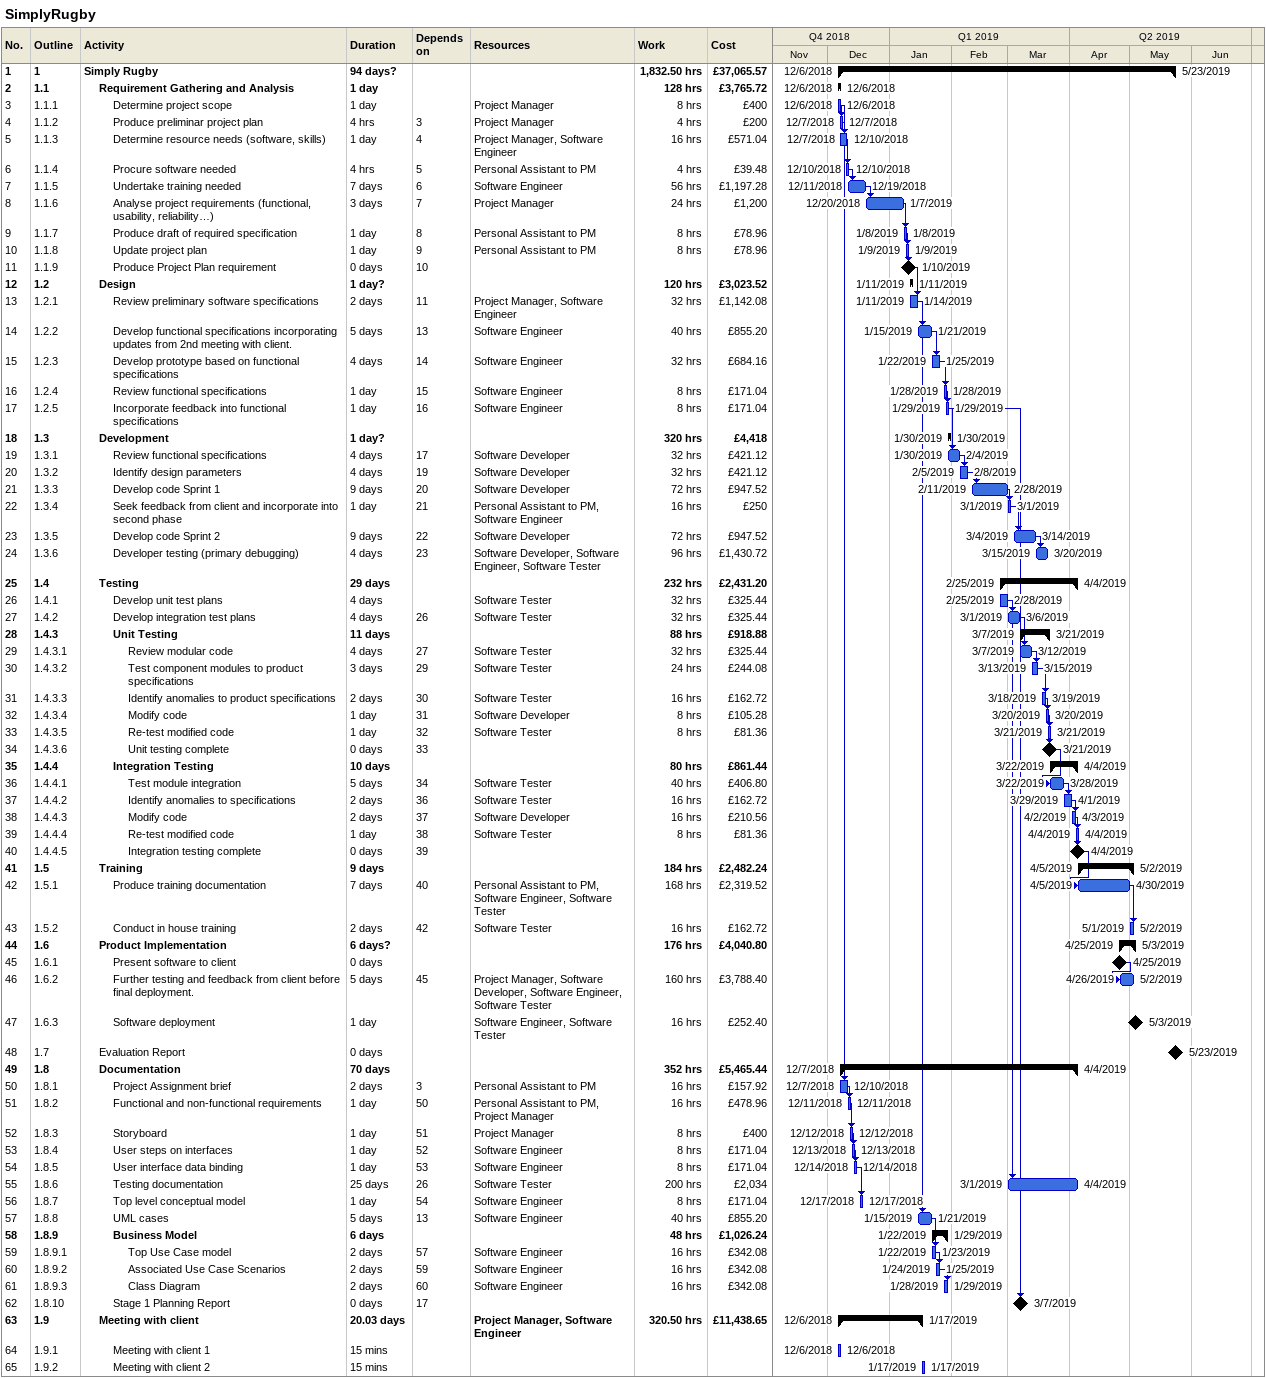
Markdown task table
SimplyRugby

| ID | WBS | Task | Duration | Start | Finish | Predecessors | Resources | Work (h) | Cost (£) |
|---|---|---|---|---|---|---|---|---|---|
| 1 | 1 | **Simply Rugby** | 94d? | 2018-12-06 | 2019-05-23 |  |  | 1832.50 | 37065.57 |
| 2 | 1.1 | **Requirement Gathering and Analysis** | 1d | 2018-12-06 | 2018-12-06 |  |  | 128 | 3765.72 |
| 3 | 1.1.1 | Determine project scope | 1d | 2018-12-06 | 2018-12-06 |  | Project Manager | 8 | 400 |
| 4 | 1.1.2 | Produce preliminar project plan | 4h | 2018-12-07 | 2018-12-07 | 3 | Project Manager | 4 | 200 |
| 5 | 1.1.3 | Determine resource needs (software, skills) | 1d | 2018-12-07 | 2018-12-10 | 4 | Project Manager, Software Engineer | 16 | 571.04 |
| 6 | 1.1.4 | Procure software needed | 4h | 2018-12-10 | 2018-12-10 | 5 | Personal Assistant to PM | 4 | 39.48 |
| 7 | 1.1.5 | Undertake training needed | 7d | 2018-12-11 | 2018-12-19 | 6 | Software Engineer | 56 | 1197.28 |
| 8 | 1.1.6 | Analyse project requirements (functional, usability, reliability…) | 3d | 2018-12-20 | 2019-01-07 | 7 | Project Manager | 24 | 1200 |
| 9 | 1.1.7 | Produce draft of required specification | 1d | 2019-01-08 | 2019-01-08 | 8 | Personal Assistant to PM | 8 | 78.96 |
| 10 | 1.1.8 | Update project plan | 1d | 2019-01-09 | 2019-01-09 | 9 | Personal Assistant to PM | 8 | 78.96 |
| 11 | 1.1.9 | Produce Project Plan requirement | 0d | 2019-01-10 | 2019-01-10 | 10 |  |  |  |
| 12 | 1.2 | **Design** | 1d? | 2019-01-11 | 2019-01-11 |  |  | 120 | 3023.52 |
| 13 | 1.2.1 | Review preliminary software specifications | 2d | 2019-01-11 | 2019-01-14 | 11 | Project Manager, Software Engineer | 32 | 1142.08 |
| 14 | 1.2.2 | Develop functional specifications incorporating updates from 2nd meeting with client. | 5d | 2019-01-15 | 2019-01-21 | 13 | Software Engineer | 40 | 855.20 |
| 15 | 1.2.3 | Develop prototype based on functional specifications | 4d | 2019-01-22 | 2019-01-25 | 14 | Software Engineer | 32 | 684.16 |
| 16 | 1.2.4 | Review functional specifications | 1d | 2019-01-28 | 2019-01-28 | 15 | Software Engineer | 8 | 171.04 |
| 17 | 1.2.5 | Incorporate feedback into functional specifications | 1d | 2019-01-29 | 2019-01-29 | 16 | Software Engineer | 8 | 171.04 |
| 18 | 1.3 | **Development** | 1d? | 2019-01-30 | 2019-01-30 |  |  | 320 | 4418 |
| 19 | 1.3.1 | Review functional specifications | 4d | 2019-01-30 | 2019-02-04 | 17 | Software Developer | 32 | 421.12 |
| 20 | 1.3.2 | Identify design parameters | 4d | 2019-02-05 | 2019-02-08 | 19 | Software Developer | 32 | 421.12 |
| 21 | 1.3.3 | Develop code Sprint 1 | 9d | 2019-02-11 | 2019-02-28 | 20 | Software Developer | 72 | 947.52 |
| 22 | 1.3.4 | Seek feedback from client and incorporate into second phase | 1d | 2019-03-01 | 2019-03-01 | 21 | Personal Assistant to PM, Software Engineer | 16 | 250 |
| 23 | 1.3.5 | Develop code Sprint 2 | 9d | 2019-03-04 | 2019-03-14 | 22 | Software Developer | 72 | 947.52 |
| 24 | 1.3.6 | Developer testing (primary debugging) | 4d | 2019-03-15 | 2019-03-20 | 23 | Software Developer, Software Engineer, Software Tester | 96 | 1430.72 |
| 25 | 1.4 | **Testing** | 29d | 2019-02-25 | 2019-04-04 |  |  | 232 | 2431.20 |
| 26 | 1.4.1 | Develop unit test plans | 4d | 2019-02-25 | 2019-02-28 |  | Software Tester | 32 | 325.44 |
| 27 | 1.4.2 | Develop integration test plans | 4d | 2019-03-01 | 2019-03-06 | 26 | Software Tester | 32 | 325.44 |
| 28 | 1.4.3 | **Unit Testing** | 11d | 2019-03-07 | 2019-03-21 |  |  | 88 | 918.88 |
| 29 | 1.4.3.1 | Review modular code | 4d | 2019-03-07 | 2019-03-12 | 27 | Software Tester | 32 | 325.44 |
| 30 | 1.4.3.2 | Test component modules to product specifications | 3d | 2019-03-13 | 2019-03-15 | 29 | Software Tester | 24 | 244.08 |
| 31 | 1.4.3.3 | Identify anomalies to product specifications | 2d | 2019-03-18 | 2019-03-19 | 30 | Software Tester | 16 | 162.72 |
| 32 | 1.4.3.4 | Modify code | 1d | 2019-03-20 | 2019-03-20 | 31 | Software Developer | 8 | 105.28 |
| 33 | 1.4.3.5 | Re-test modified code | 1d | 2019-03-21 | 2019-03-21 | 32 | Software Tester | 8 | 81.36 |
| 34 | 1.4.3.6 | Unit testing complete | 0d | 2019-03-21 | 2019-03-21 | 33 |  |  |  |
| 35 | 1.4.4 | **Integration Testing** | 10d | 2019-03-22 | 2019-04-04 |  |  | 80 | 861.44 |
| 36 | 1.4.4.1 | Test module integration | 5d | 2019-03-22 | 2019-03-28 | 34 | Software Tester | 40 | 406.80 |
| 37 | 1.4.4.2 | Identify anomalies to specifications | 2d | 2019-03-29 | 2019-04-01 | 36 | Software Tester | 16 | 162.72 |
| 38 | 1.4.4.3 | Modify code | 2d | 2019-04-02 | 2019-04-03 | 37 | Software Developer | 16 | 210.56 |
| 39 | 1.4.4.4 | Re-test modified code | 1d | 2019-04-04 | 2019-04-04 | 38 | Software Tester | 8 | 81.36 |
| 40 | 1.4.4.5 | Integration testing complete | 0d | 2019-04-04 | 2019-04-04 | 39 |  |  |  |
| 41 | 1.5 | **Training** | 9d | 2019-04-05 | 2019-05-02 |  |  | 184 | 2482.24 |
| 42 | 1.5.1 | Produce training documentation | 7d | 2019-04-05 | 2019-04-30 | 40 | Personal Assistant to PM, Software Engineer, Software Tester | 168 | 2319.52 |
| 43 | 1.5.2 | Conduct in house training | 2d | 2019-05-01 | 2019-05-02 | 42 | Software Tester | 16 | 162.72 |
| 44 | 1.6 | **Product Implementation** | 6d? | 2019-04-25 | 2019-05-03 |  |  | 176 | 4040.80 |
| 45 | 1.6.1 | Present software to client | 0d | 2019-04-25 | 2019-04-25 |  |  |  |  |
| 46 | 1.6.2 | Further testing and feedback from client before final deployment. | 5d | 2019-04-26 | 2019-05-02 | 45 | Project Manager, Software Developer, Software Engineer, Software Tester | 160 | 3788.40 |
| 47 | 1.6.3 | Software deployment | 1d | 2019-05-03 | 2019-05-03 |  | Software Engineer, Software Tester | 16 | 252.40 |
| 48 | 1.7 | Evaluation Report | 0d | 2019-05-23 | 2019-05-23 |  |  |  |  |
| 49 | 1.8 | **Documentation** | 70d | 2018-12-07 | 2019-04-04 |  |  | 352 | 5465.44 |
| 50 | 1.8.1 | Project Assignment brief | 2d | 2018-12-07 | 2018-12-10 | 3 | Personal Assistant to PM | 16 | 157.92 |
| 51 | 1.8.2 | Functional and non-functional requirements | 1d | 2018-12-11 | 2018-12-11 | 50 | Personal Assistant to PM, Project Manager | 16 | 478.96 |
| 52 | 1.8.3 | Storyboard | 1d | 2018-12-12 | 2018-12-12 | 51 | Project Manager | 8 | 400 |
| 53 | 1.8.4 | User steps on interfaces | 1d | 2018-12-13 | 2018-12-13 | 52 | Software Engineer | 8 | 171.04 |
| 54 | 1.8.5 | User interface data binding | 1d | 2018-12-14 | 2018-12-14 | 53 | Software Engineer | 8 | 171.04 |
| 55 | 1.8.6 | Testing documentation | 25d | 2019-03-01 | 2019-04-04 | 26 | Software Tester | 200 | 2034 |
| 56 | 1.8.7 | Top level conceptual model | 1d | 2018-12-17 | 2018-12-17 | 54 | Software Engineer | 8 | 171.04 |
| 57 | 1.8.8 | UML cases | 5d | 2019-01-15 | 2019-01-21 | 13 | Software Engineer | 40 | 855.20 |
| 58 | 1.8.9 | **Business Model** | 6d | 2019-01-22 | 2019-01-29 |  |  | 48 | 1026.24 |
| 59 | 1.8.9.1 | Top Use Case model | 2d | 2019-01-22 | 2019-01-23 | 57 | Software Engineer | 16 | 342.08 |
| 60 | 1.8.9.2 | Associated Use Case Scenarios | 2d | 2019-01-24 | 2019-01-25 | 59 | Software Engineer | 16 | 342.08 |
| 61 | 1.8.9.3 | Class Diagram | 2d | 2019-01-28 | 2019-01-29 | 60 | Software Engineer | 16 | 342.08 |
| 62 | 1.8.10 | Stage 1 Planning Report | 0d | 2019-03-07 | 2019-03-07 | 17 |  |  |  |
| 63 | 1.9 | **Meeting with client** | 20.03d | 2018-12-06 | 2019-01-17 |  | Project Manager, Software Engineer | 320.50 | 11438.65 |
| 64 | 1.9.1 | Meeting with client 1 | 15min | 2018-12-06 | 2018-12-06 |  |  |  |  |
| 65 | 1.9.2 | Meeting with client 2 | 15min | 2019-01-17 | 2019-01-17 |  |  |  |  |
